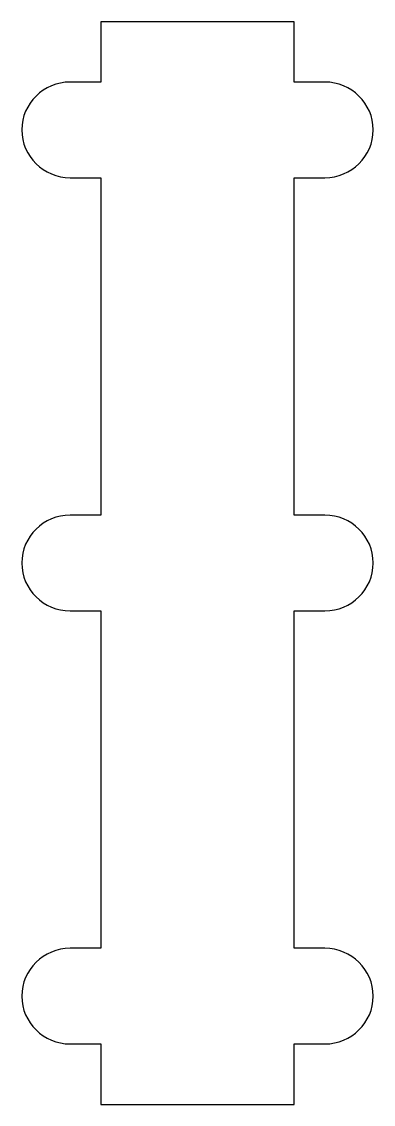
# Model space of a CAD drawing. Header units: millimetres. Extents: x -28 to 8, y -101 to 11.
import ezdxf

# ---------------------------------------------------------------- set-up
doc = ezdxf.new("R2010")
doc.units = ezdxf.units.MM

msp = doc.modelspace()

# ---------------------------------------------------------------- linework, layer by layer
at = {"color": 7, "linetype": 'Continuous', "lineweight": 25}
for p, q in [((-20, 11.2), (-20, 4.95)), ((0, 11.2), (-20, 11.2)), ((0, 4.95), (0, 11.2)), ((-20, 4.95), (-23.18, 4.95)), ((3.18, 4.95), (0, 4.95)), ((-23.18, -4.95), (-20, -4.95)), ((-20, -4.95), (-20, -39.88)), ((0, -4.95), (3.18, -4.95)), ((0, -39.88), (0, -4.95)), ((-20, -39.88), (-23.18, -39.88)), ((3.18, -39.88), (0, -39.88)), ((-23.18, -49.79), (-20, -49.79)), ((-20, -49.79), (-20, -84.72)), ((0, -49.79), (3.18, -49.79)), ((0, -84.72), (0, -49.79)), ((-20, -84.72), (-23.18, -84.72)), ((3.18, -84.72), (0, -84.72)), ((-23.18, -94.62), (-20, -94.62)), ((-20, -94.62), (-20, -100.87)), ((0, -94.62), (3.18, -94.62)), ((0, -100.87), (0, -94.62)), ((-20, -100.87), (0, -100.87))]:
    msp.add_line(p, q, dxfattribs=at)
for centre, start, end in [((-23.18, -0.05), 90, 179.4563), ((3.18, -0.05), 0.5437, 90), ((-23.18, 0.05), 180.5437, 270), ((3.18, 0.05), 270, 359.4563), ((-23.18, -44.88), 90, 179.4563), ((3.18, -44.88), 0.5437, 90), ((-23.18, -44.79), 180.5437, 270), ((3.18, -44.79), 270, 359.4563), ((-23.18, -89.72), 90, 179.4563), ((3.18, -89.72), 0.5437, 90), ((-23.18, -89.62), 180.5437, 270), ((3.18, -89.62), 270, 359.4563)]:
    msp.add_arc(centre, 5, start, end, dxfattribs=at)

doc.saveas('drawing.dxf')
